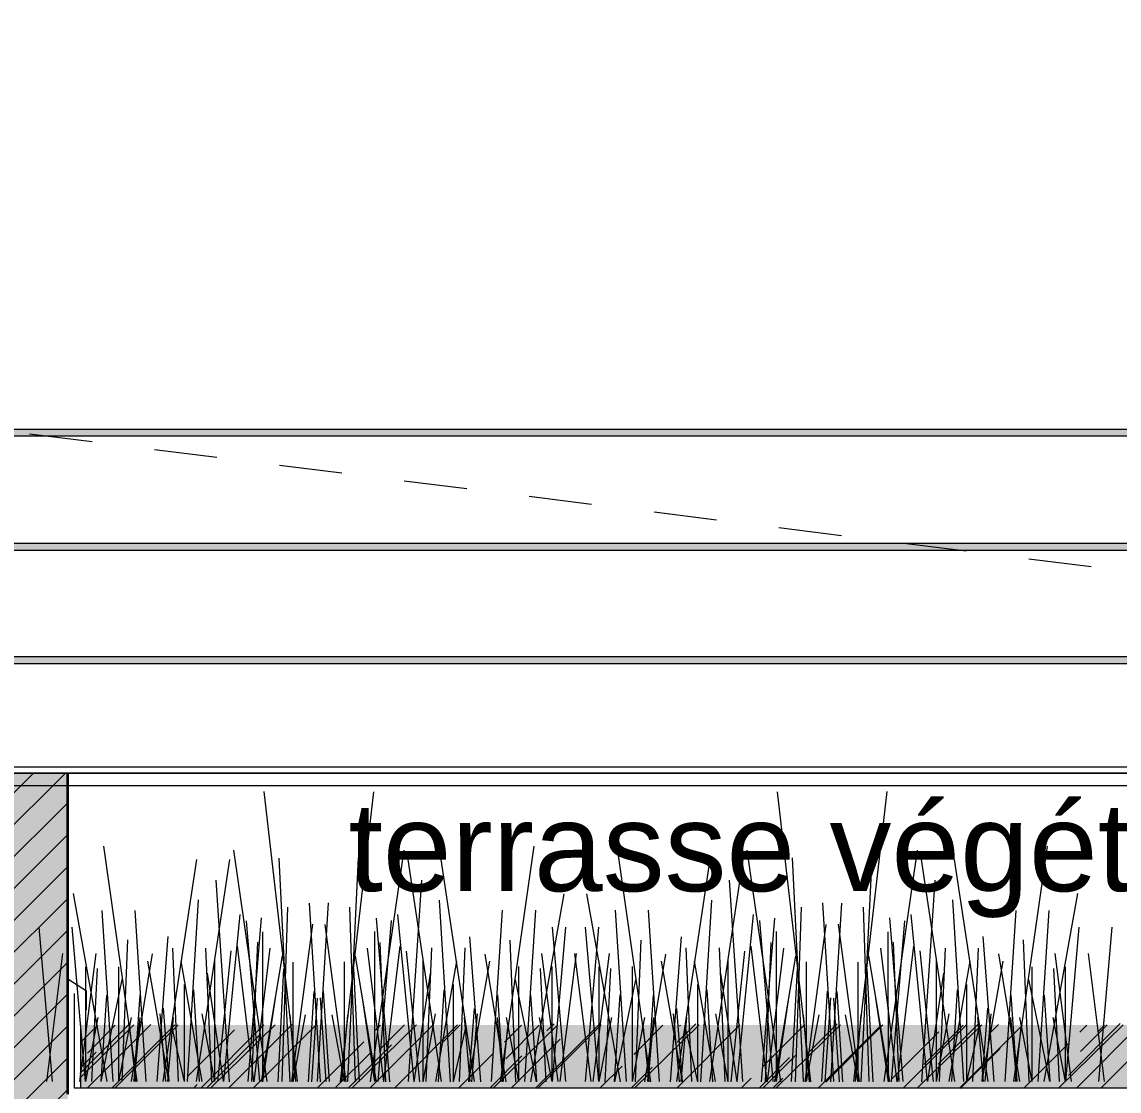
# Model space of a CAD drawing. Header units: metres. Extents: x 1838950 to 1842843, y 5171318 to 5174224.
# Drawn here: x 1841018.092 to 1841019.835, y 5171435.107 to 5171436.805 of the extents above; entities that cross this region are included whole.
import ezdxf

# ---------------------------------------------------------------- set-up
doc = ezdxf.new("R2010")
doc.units = ezdxf.units.M
doc.header["$LTSCALE"] = 0.0254
doc.linetypes.add('VW-01', pattern=[0.41656, 0.20828, -0.20828])
for name, color, linetype, lineweight in [('00 CHAZAL INVISIBLE ARCHI', 7, 'Continuous', 5), ('B GÈnÈral_Hatch', 7, 'Continuous', 5), ('B Général', 7, 'Continuous', 5)]:
    doc.layers.add(name, color=color, linetype=linetype, lineweight=lineweight)
doc.styles.add('Arial', font='arial.ttf')

# ---------------------------------------------------------------- blocks, each defined once
blk = doc.blocks.new('Groupe-296-1-5')
at = {"layer": 'B Général', "lineweight": 5}
for p, q in [((114.9765766387355, -56.883851517346), (114.9234028118972, -56.5161645235888)), ((115.0562870946059, -56.88382540561656), (115.073721627854, -56.60025103711467)), ((115.1526987889752, -56.88379382269924), (115.1739316151355, -56.6282634617928)), ((114.9522839282783, -56.88385947514548), (114.9613735241911, -56.66261062227179)), ((114.9674668722751, -56.88385450155237), (115.0008511673421, -56.68441066372687)), ((115.1618085554355, -56.88379083849281), (115.1359782323016, -56.67190184196738)), ((115.099558485177, -56.88381123057749), (115.0995411554209, -56.69372675170623)), ((115.0752657746546, -56.88381918848081), (115.0661429400293, -56.7404797787153)), ((115.0221254707084, -56.8838365963523), (115.0130060452184, -56.77789085462813)), ((115.099558485177, -56.88381123057749), (115.0798109987071, -56.77786897044025))]:
    blk.add_line(p, q, dxfattribs=at)
blk = doc.blocks.new('Groupe-297-1-5')
at = {"layer": 'B Général', "lineweight": 5}
for p, q in [((115.024653146329, -56.88383576828499), (114.9714708657979, -56.42342057612677)), ((115.1043636021493, -56.88380965639315), (115.1217916159724, -56.52872455867556)), ((115.2007752965688, -56.88377807363817), (115.2220022479496, -56.56380947309711)), ((115.000360435872, -56.88384372608452), (115.0094449451934, -56.60680078772334)), ((115.0155433798688, -56.88383875249141), (115.048923089761, -56.63410165442114)), ((115.2098850629137, -56.88377508937319), (115.1840498682627, -56.61844950398501)), ((115.1476349926226, -56.88379548150971), (115.1476132928487, -56.64577523912904)), ((115.1233422823963, -56.8838034394266), (115.1142161521031, -56.70431574896195)), ((115.0702019781866, -56.88382084723261), (115.0610801168314, -56.75115681112559)), ((115.1476349926226, -56.88379548150971), (115.1278850705008, -56.75113492689265))]:
    blk.add_line(p, q, dxfattribs=at)
blk = doc.blocks.new('Groupe-298-1-5')
at = {"layer": 'B Général', "lineweight": 5}
for p, q in [((115.2534151325363, -56.88376082974627), (115.2002426684282, -56.53102116938297)), ((115.3331255885046, -56.88373471786118), (115.3505611726049, -56.61168753026224)), ((115.4295372828413, -56.88370313499573), (115.4507710560041, -56.63855990414917)), ((115.22912242231, -56.88376878766315), (115.238212837966, -56.67151366917534)), ((115.4386470491209, -56.88370015083447), (115.4128175115143, -56.68042487183674)), ((115.2443053661412, -56.88376381384885), (115.2776904001322, -56.69242700427295)), ((115.376396978747, -56.88372054286041), (115.3763803539297, -56.70136307549787)), ((115.3521042685207, -56.88372850077734), (115.34298196517, -56.74621601773765)), ((115.2989639645745, -56.88374590864878), (115.2898449315357, -56.78210702570081)), ((115.376396978747, -56.88372054286041), (115.3566498852552, -56.78208514163033))]:
    blk.add_line(p, q, dxfattribs=at)
blk = doc.blocks.new('Groupe-299-1-5')
at = {"layer": 'B Général', "lineweight": 5}
for p, q in [((115.2534151325363, -56.88376082974627), (115.2002426684282, -56.53102116938297)), ((115.3331255885046, -56.88373471786118), (115.3505611726049, -56.61168753026224)), ((115.4295372828413, -56.88370313499573), (115.4507710560041, -56.63855990414917)), ((115.22912242231, -56.88376878766315), (115.238212837966, -56.67151366917534)), ((115.4386470491209, -56.88370015083447), (115.4128175115143, -56.68042487183674)), ((115.2443053661412, -56.88376381384885), (115.2776904001322, -56.69242700427295)), ((115.376396978747, -56.88372054286041), (115.3763803539297, -56.70136307549787)), ((115.3521042685207, -56.88372850077734), (115.34298196517, -56.74621601773765)), ((115.2989639645745, -56.88374590864878), (115.2898449315357, -56.78210702570081)), ((115.376396978747, -56.88372054286041), (115.3566498852552, -56.78208514163033))]:
    blk.add_line(p, q, dxfattribs=at)
blk = doc.blocks.new('Groupe-300-1-5')
at = {"layer": 'B Général', "lineweight": 5}
for p, q in [((115.3060549685691, -56.88374358575059), (115.2528825045764, -56.53100392544597)), ((115.3857654244721, -56.88371747396923), (115.4032010085724, -56.61167028637028)), ((115.4821771188088, -56.88368589110377), (115.5034108918562, -56.63854266019854)), ((115.2817622580467, -56.88375154365385), (115.2908526739987, -56.6714964251796)), ((115.491286885121, -56.88368290689059), (115.4654573474818, -56.68040762794479)), ((115.2969452019934, -56.88374656989823), (115.3303302361323, -56.69240976032907)), ((115.4290368147145, -56.88370329896851), (115.4290201896339, -56.70134583154049)), ((115.4047441043727, -56.88371125682672), (115.3956218010222, -56.74619877378696)), ((115.3516038003939, -56.88372866475007), (115.3424847675033, -56.78208978180891)), ((115.4290368147145, -56.88370329896851), (115.4092897212554, -56.78206789768646))]:
    blk.add_line(p, q, dxfattribs=at)
blk = doc.blocks.new('Groupe-301-1-5')
at = {"layer": 'B Général'}
for name in ['Groupe-297-1-5', 'Groupe-296-1-5', 'Groupe-298-1-5', 'Groupe-299-1-5', 'Groupe-300-1-5']:
    blk.add_blockref(name, (0, 0), dxfattribs=at)
blk = doc.blocks.new('Groupe-302-1-5')
at = {"layer": 'B Général', "lineweight": 5}
for p, q in [((114.7220120928106, -56.88393490839564), (114.6688445543985, -56.5852238311022)), ((114.8017225487136, -56.88390879661434), (114.8191619316378, -56.65352771963612)), ((114.8981342431657, -56.88387721380756), (114.919371439177, -56.67627926934477)), ((114.6977193825517, -56.88394286636439), (114.7068127620622, -56.7041964715894)), ((114.7129023263503, -56.88393789260207), (114.7462900320796, -56.72190472129483)), ((114.9072440096587, -56.88387422954927), (114.8814173104225, -56.71173406619592)), ((114.8449939392521, -56.88389462162719), (114.8449798603104, -56.72946718434066)), ((114.8207012287624, -56.88390257947859), (114.8115808456611, -56.76745208646836)), ((114.7675609249316, -56.88391998740869), (114.7584433112098, -56.79784866231571)), ((114.8449939392521, -56.88389462162719), (114.8252482648465, -56.79782677813463))]:
    blk.add_line(p, q, dxfattribs=at)
blk = doc.blocks.new('Groupe-303-1-5')
at = {"layer": 'B Général', "lineweight": 5}
for p, q in [((114.7700886003717, -56.88391915938656), (114.7169141941861, -56.50987432450343)), ((114.8497990564227, -56.88389304761206), (114.8672331427153, -56.59541559815618)), ((114.946210750644, -56.88386146468787), (114.9674431740513, -56.62391294301273)), ((114.7457958899973, -56.88392711729657), (114.7548851371625, -56.658852783589)), ((114.9553205171043, -56.88385848048151), (114.9294898602097, -56.66830564326666)), ((114.7609788339113, -56.88392214359292), (114.79436281453, -56.68102998504423)), ((114.8930704466977, -56.88387887255936), (114.89305281748, -56.69050771310938)), ((114.8687777364714, -56.88388683047624), (114.8596546756548, -56.73806894035109)), ((114.8156374323445, -56.88390423839284), (114.8065178399003, -56.77612657632057)), ((114.8930704466977, -56.88387887255936), (114.8733227935369, -56.7761046921395))]:
    blk.add_line(p, q, dxfattribs=at)
blk = doc.blocks.new('Groupe-304-1-5')
at = {"layer": 'B Général'}
for name in ['Groupe-303-1-5', 'Groupe-302-1-5']:
    blk.add_blockref(name, (0, 0), dxfattribs=at)
blk = doc.blocks.new('Groupe-305-1-5')
at = {"layer": 'B Général'}
for name in ['Groupe-301-1-5', 'Groupe-304-1-5']:
    blk.add_blockref(name, (0, 0), dxfattribs=at)
blk = doc.blocks.new('Groupe-306-1-5')
at = {"layer": 'B Général', "lineweight": 5}
for p, q in [((114.1608233489347, -56.88356851180924), (114.1076495221792, -56.51588151816257)), ((114.2405338049858, -56.88354240003474), (114.2579683381687, -56.59996803163657)), ((114.3369454991417, -56.88351081721439), (114.3581783254175, -56.62798045636663)), ((114.1365306386758, -56.88357646977804), (114.1456202345057, -56.66232761679376)), ((114.1517135824744, -56.88357149601566), (114.1850978774259, -56.68412765813154)), ((114.3460552654867, -56.8835078329493), (114.3202249426163, -56.67161883648929)), ((114.2838051952282, -56.88352822503396), (114.2837878657029, -56.69344374628005)), ((114.2595124848538, -56.8835361829441), (114.2503896503113, -56.74019677328914)), ((114.2063721810556, -56.88355359082239), (114.197252755385, -56.77760784914329)), ((114.2838051952282, -56.88352822503396), (114.2640577088737, -56.77758596495541))]:
    blk.add_line(p, q, dxfattribs=at)
blk = doc.blocks.new('Groupe-307-1-5')
at = {"layer": 'B Général', "lineweight": 5}
for p, q in [((114.2088998564958, -56.88355276280014), (114.1557175761125, -56.42313757064867)), ((114.2886103124313, -56.88352665096698), (114.3060383262544, -56.52844155324933)), ((114.3850220067681, -56.88349506810152), (114.4062489581163, -56.56352646761226)), ((114.184607146154, -56.88356072065835), (114.19369165536, -56.60651778223844)), ((114.3941317731957, -56.88349208394695), (114.3682965784619, -56.6181664984483)), ((114.1997900900353, -56.88355574700657), (114.2331697999276, -56.6338186489363)), ((114.3318817028544, -56.88351247592109), (114.3318600030806, -56.64549223354035)), ((114.3075889924148, -56.88352043393495), (114.2984628623024, -56.70403274342518)), ((114.2544486885012, -56.88353784175452), (114.2453268271787, -56.75087380559563)), ((114.3318817028544, -56.88351247592109), (114.3121317806674, -56.75085192140781))]:
    blk.add_line(p, q, dxfattribs=at)
blk = doc.blocks.new('Groupe-308-1-5')
at = {"layer": 'B Général', "lineweight": 5}
for p, q in [((114.4376618427682, -56.88347782415764), (114.3844893786274, -56.53073816384627)), ((114.5173722986712, -56.88345171237633), (114.5348078829196, -56.61140452478414)), ((114.6137839930078, -56.88342012951088), (114.6350177660552, -56.63827689860565)), ((114.4133691323938, -56.88348578206772), (114.4224595481978, -56.67123066358671)), ((114.6228937593528, -56.88341714524578), (114.597064221681, -56.6801418663519)), ((114.4285520764233, -56.88348080842274), (114.4619371104468, -56.69214399879485)), ((114.5606436892097, -56.88343753738918), (114.560627063981, -56.70108006995441)), ((114.5363509787199, -56.88344549524052), (114.5272286753693, -56.74593301220089)), ((114.483210674741, -56.88346290316387), (114.4740916419659, -56.78182402028145)), ((114.5606436892097, -56.88343753738918), (114.5408965953065, -56.78180213608682))]:
    blk.add_line(p, q, dxfattribs=at)
blk = doc.blocks.new('Groupe-309-1-5')
at = {"layer": 'B Général', "lineweight": 5}
for p, q in [((114.4376618427682, -56.88347782415764), (114.3844893786274, -56.53073816384627)), ((114.5173722986712, -56.88345171237633), (114.5348078829196, -56.61140452478414)), ((114.6137839930078, -56.88342012951088), (114.6350177660552, -56.63827689860565)), ((114.4133691323938, -56.88348578206772), (114.4224595481978, -56.67123066358671)), ((114.6228937593528, -56.88341714524578), (114.597064221681, -56.6801418663519)), ((114.4285520764233, -56.88348080842274), (114.4619371104468, -56.69214399879485)), ((114.5606436892097, -56.88343753738918), (114.560627063981, -56.70108006995441)), ((114.5363509787199, -56.88344549524052), (114.5272286753693, -56.74593301220089)), ((114.483210674741, -56.88346290316387), (114.4740916419659, -56.78182402028145)), ((114.5606436892097, -56.88343753738918), (114.5408965953065, -56.78180213608682))]:
    blk.add_line(p, q, dxfattribs=at)
blk = doc.blocks.new('Groupe-310-1-5')
at = {"layer": 'B Général', "lineweight": 5}
for p, q in [((114.4903016786203, -56.88346058020701), (114.4371292145949, -56.53072091995431)), ((114.5700121346387, -56.88343446848438), (114.5874477188871, -56.61138728089225)), ((114.6664238291235, -56.88340288562573), (114.6876576020228, -56.63825965471369)), ((114.4660089682133, -56.88346853816895), (114.4750993841653, -56.67121341969476)), ((114.6755335953203, -56.88339990135383), (114.6497040577965, -56.6801246224667)), ((114.4811919122754, -56.88346356447212), (114.5145769464144, -56.6921267549029)), ((114.6132835250292, -56.88342029349042), (114.6132668999811, -56.70106282601053)), ((114.58899081472, -56.88342825129676), (114.5798685112214, -56.7459157682502)), ((114.5358505105932, -56.88344565921331), (114.526731477818, -56.78180677633082)), ((114.6132835250292, -56.88342029349042), (114.5935364313392, -56.78178489209102))]:
    blk.add_line(p, q, dxfattribs=at)
blk = doc.blocks.new('Groupe-311-1-5')
at = {"layer": 'B Général'}
for name in ['Groupe-307-1-5', 'Groupe-306-1-5', 'Groupe-308-1-5', 'Groupe-309-1-5', 'Groupe-310-1-5']:
    blk.add_blockref(name, (0, 0), dxfattribs=at)
blk = doc.blocks.new('Groupe-312-1-5')
at = {"layer": 'B Général', "lineweight": 5}
for p, q in [((113.9062588029772, -56.88365190291074), (113.8530912645978, -56.5849408255655)), ((113.9859692588802, -56.8836257911295), (114.0034086416564, -56.65324471414451)), ((114.082380953217, -56.88359420826404), (114.103618149459, -56.6759962639186)), ((113.8819660926682, -56.88365986071715), (113.891059472442, -56.70391346600758)), ((113.8971490366323, -56.8836548871759), (113.9305367423944, -56.72162171581675)), ((114.0914907196773, -56.88359122405762), (114.0656640204411, -56.71145106070426)), ((114.0292406493033, -56.88361161608367), (114.029226570477, -56.72918417885581)), ((114.0049479389289, -56.88361957399374), (113.9958275558277, -56.76716908098346)), ((113.9518076349828, -56.88363698186517), (113.9426900215571, -56.79756565678575)), ((114.0292406493033, -56.88361161608367), (114.0094949750458, -56.79754377259787))]:
    blk.add_line(p, q, dxfattribs=at)
blk = doc.blocks.new('Groupe-313-1-5')
at = {"layer": 'B Général', "lineweight": 5}
for p, q in [((113.9543353104228, -56.88363615384298), (113.9011609043026, -56.50959131885612)), ((114.0340457666546, -56.88361004202337), (114.0514798529974, -56.59513259273007)), ((114.130457461074, -56.88357845926845), (114.1516898842506, -56.62362993747597)), ((113.9300426003772, -56.88364411171481), (113.9391318473944, -56.65856977800037)), ((114.1395672274189, -56.88357547500347), (114.113736570261, -56.66802263772308)), ((113.9452255442586, -56.88363913806297), (113.9786095247292, -56.68074697950752)), ((114.077317156897, -56.88359586702266), (114.0772995277621, -56.69022470768316)), ((114.0530244465226, -56.88360382493273), (114.0439013861175, -56.73778593487981)), ((113.9998841426918, -56.88362123286289), (113.9907645500668, -56.77584357083567)), ((114.077317156897, -56.88359586702266), (114.0575695037361, -56.77582168660273))]:
    blk.add_line(p, q, dxfattribs=at)
blk = doc.blocks.new('Groupe-314-1-5')
at = {"layer": 'B Général'}
for name in ['Groupe-313-1-5', 'Groupe-312-1-5']:
    blk.add_blockref(name, (0, 0), dxfattribs=at)
blk = doc.blocks.new('Groupe-315-1-5')
at = {"layer": 'B Général'}
for name in ['Groupe-311-1-5', 'Groupe-314-1-5']:
    blk.add_blockref(name, (0, 0), dxfattribs=at)
blk = doc.blocks.new('Groupe-316-1-5')
at = {"layer": 'B Général'}
for name in ['Groupe-315-1-5', 'Groupe-305-1-5']:
    blk.add_blockref(name, (0, 0), dxfattribs=at)
blk = doc.blocks.new('Groupe-317-1-5')
at = {"layer": 'B Général', "lineweight": 5}
for p, q in [((114.3250526636397, -56.88385151734536), (114.378226490478, -56.51616452358816)), ((114.2453422077693, -56.88382540561592), (114.2279076745212, -56.60025103711402)), ((114.1489305134, -56.8837938226986), (114.1276976872396, -56.62826346179216)), ((114.3493453740969, -56.88385947514484), (114.3402557781841, -56.66261062227115)), ((114.1398207469397, -56.88379083849217), (114.1656510700736, -56.67190184196674)), ((114.3341624301001, -56.88385450155173), (114.3007781350331, -56.68441066372623)), ((114.2020708171982, -56.88381123057685), (114.2020881469543, -56.69372675170559)), ((114.2263635277206, -56.88381918848016), (114.2354863623459, -56.74047977871466)), ((114.2020708171982, -56.88381123057685), (114.2218183036681, -56.77786897043961)), ((114.2795038316668, -56.88383659635166), (114.2886232571568, -56.77789085462749))]:
    blk.add_line(p, q, dxfattribs=at)
blk = doc.blocks.new('Groupe-318-1-5')
at = {"layer": 'B Général', "lineweight": 5}
for p, q in [((114.2769761560462, -56.88383576828435), (114.3301584365773, -56.42342057612613)), ((114.1972657002259, -56.88380965639251), (114.1798376864027, -56.52872455867492)), ((114.1008540058064, -56.88377807363753), (114.0796270544256, -56.56380947309646)), ((114.3012688665032, -56.88384372608388), (114.2921843571818, -56.6068007877227)), ((114.0917442394615, -56.88377508937255), (114.1175794341124, -56.61844950398437)), ((114.2860859225064, -56.88383875249077), (114.2527062126142, -56.6341016544205)), ((114.1539943097526, -56.88379548150908), (114.1540160095264, -56.6457752391284)), ((114.1782870199789, -56.88380343942596), (114.1874131502721, -56.70431574896131)), ((114.1539943097526, -56.88379548150908), (114.1737442318744, -56.75113492689201)), ((114.2314273241886, -56.88382084723197), (114.2405491855438, -56.75115681112495))]:
    blk.add_line(p, q, dxfattribs=at)
blk = doc.blocks.new('Groupe-319-1-5')
at = {"layer": 'B Général', "lineweight": 5}
for p, q in [((114.0482141698389, -56.88376082974563), (114.101386633947, -56.53102116938233)), ((113.9685037138706, -56.88373471786054), (113.9510681297703, -56.6116875302616)), ((113.8720920195339, -56.88370313499509), (113.8508582463711, -56.63855990414852)), ((113.8629822532543, -56.88370015083383), (113.8888117908609, -56.6804248718361)), ((114.0725068800652, -56.88376878766251), (114.0634164644092, -56.6715136691747)), ((113.9252323236282, -56.88372054285976), (113.9252489484455, -56.70136307549723)), ((114.057323936234, -56.88376381384821), (114.023938902243, -56.69242700427231)), ((113.9495250338545, -56.88372850077671), (113.9586473372052, -56.74621601773701)), ((113.9252323236282, -56.88372054285976), (113.94497941712, -56.78208514162969)), ((114.0026653378007, -56.88374590864814), (114.0117843708395, -56.78210702570017))]:
    blk.add_line(p, q, dxfattribs=at)
blk = doc.blocks.new('Groupe-320-1-5')
at = {"layer": 'B Général', "lineweight": 5}
for p, q in [((114.0482141698389, -56.88376082974563), (114.101386633947, -56.53102116938233)), ((113.9685037138706, -56.88373471786054), (113.9510681297703, -56.6116875302616)), ((113.8720920195339, -56.88370313499509), (113.8508582463711, -56.63855990414852)), ((113.8629822532543, -56.88370015083383), (113.8888117908609, -56.6804248718361)), ((114.0725068800652, -56.88376878766251), (114.0634164644092, -56.6715136691747)), ((113.9252323236282, -56.88372054285976), (113.9252489484455, -56.70136307549723)), ((114.057323936234, -56.88376381384821), (114.023938902243, -56.69242700427231)), ((113.9495250338545, -56.88372850077671), (113.9586473372052, -56.74621601773701)), ((113.9252323236282, -56.88372054285976), (113.94497941712, -56.78208514162969)), ((114.0026653378007, -56.88374590864814), (114.0117843708395, -56.78210702570017))]:
    blk.add_line(p, q, dxfattribs=at)
blk = doc.blocks.new('Groupe-321-1-5')
at = {"layer": 'B Général', "lineweight": 5}
for p, q in [((113.9955743338061, -56.88374358574995), (114.0487467977988, -56.53100392544533)), ((113.9158638779031, -56.88371747396859), (113.8984282938028, -56.61167028636964)), ((113.8194521835664, -56.88368589110313), (113.798218410519, -56.6385426601979)), ((113.8103424172541, -56.88368290688995), (113.8361719548934, -56.68040762794415)), ((114.0198670443285, -56.88375154365321), (114.0107766283764, -56.67149642517897)), ((113.8725924876607, -56.88370329896787), (113.8726091127413, -56.70134583153985)), ((114.0046841003818, -56.88374656989759), (113.9712990662428, -56.69240976032843)), ((113.8968851980025, -56.88371125682607), (113.906007501353, -56.74619877378633)), ((113.8725924876607, -56.88370329896787), (113.8923395811198, -56.78206789768582)), ((113.9500255019812, -56.88372866474943), (113.9591445348719, -56.78208978180827))]:
    blk.add_line(p, q, dxfattribs=at)
blk = doc.blocks.new('Groupe-322-1-5')
at = {"layer": 'B Général'}
for name in ['Groupe-318-1-5', 'Groupe-321-1-5', 'Groupe-319-1-5', 'Groupe-320-1-5', 'Groupe-317-1-5']:
    blk.add_blockref(name, (0, 0), dxfattribs=at)
blk = doc.blocks.new('Groupe-323-1-5')
at = {"layer": 'B Général', "lineweight": 5}
for p, q in [((114.5796172095646, -56.88393490839501), (114.6327847479767, -56.58522383110157)), ((114.4999067536615, -56.8839087966137), (114.4824673707374, -56.65352771963547)), ((114.4034950592094, -56.88387721380692), (114.3822578631981, -56.67627926934413)), ((114.6039099198235, -56.88394286636375), (114.594816540313, -56.70419647158876)), ((114.3943852927165, -56.88387422954863), (114.4202119919526, -56.71173406619528)), ((114.5887269760249, -56.88393789260143), (114.5553392702955, -56.72190472129419)), ((114.4566353631231, -56.88389462162655), (114.4566494420648, -56.72946718434002)), ((114.4809280736128, -56.88390257947795), (114.490048456714, -56.76745208646772)), ((114.4566353631231, -56.88389462162655), (114.4763810375287, -56.797826778134)), ((114.5340683774436, -56.88391998740805), (114.5431859911653, -56.79784866231507))]:
    blk.add_line(p, q, dxfattribs=at)
blk = doc.blocks.new('Groupe-324-1-5')
at = {"layer": 'B Général', "lineweight": 5}
for p, q in [((114.5315407020036, -56.88391915938591), (114.5847151081891, -56.50987432450279)), ((114.4518302459525, -56.88389304761142), (114.4343961596599, -56.59541559815554)), ((114.3554185517312, -56.88386146468723), (114.3341861283239, -56.62391294301209)), ((114.3463087852709, -56.88385848048086), (114.3721394421655, -56.66830564326602)), ((114.5558334123779, -56.88392711729593), (114.5467441652126, -56.65885278358836)), ((114.5406504684639, -56.88392214359228), (114.5072664878452, -56.68102998504359)), ((114.4085588556775, -56.88387887255872), (114.4085764848952, -56.69050771310874)), ((114.4328515659038, -56.8838868304756), (114.4419746267205, -56.73806894035045)), ((114.4085588556775, -56.88387887255872), (114.4283065088383, -56.77610469213887)), ((114.4859918700307, -56.8839042383922), (114.495111462475, -56.77612657631993))]:
    blk.add_line(p, q, dxfattribs=at)
blk = doc.blocks.new('Groupe-325-1-5')
at = {"layer": 'B Général'}
for name in ['Groupe-324-1-5', 'Groupe-323-1-5']:
    blk.add_blockref(name, (0, 0), dxfattribs=at)
blk = doc.blocks.new('Groupe-326-1-5')
at = {"layer": 'B Général'}
for name in ['Groupe-322-1-5', 'Groupe-325-1-5']:
    blk.add_blockref(name, (0, 0), dxfattribs=at)
blk = doc.blocks.new('Groupe-327-1-5')
at = {"layer": 'B Général', "lineweight": 5}
for p, q in [((115.1408059534405, -56.8835685118086), (115.193979780196, -56.51588151816193)), ((115.0610954973894, -56.8835424000341), (115.0436609642065, -56.59996803163593)), ((114.9646838032334, -56.88351081721375), (114.9434509769576, -56.62798045636598)), ((115.1650986636994, -56.8835764697774), (115.1560090678694, -56.66232761679312)), ((114.9555740368885, -56.88350783294866), (114.9814043597588, -56.67161883648865)), ((115.1499157199008, -56.88357149601502), (115.1165314249493, -56.6841276581309)), ((115.017824107147, -56.88352822503332), (115.0178414366723, -56.69344374627941)), ((115.0421168175214, -56.88353618294345), (115.0512396520639, -56.7401967732885)), ((115.017824107147, -56.88352822503332), (115.0375715935015, -56.77758596495477)), ((115.0952571213195, -56.88355359082176), (115.1043765469901, -56.77760784914265))]:
    blk.add_line(p, q, dxfattribs=at)
blk = doc.blocks.new('Groupe-328-1-5')
at = {"layer": 'B Général', "lineweight": 5}
for p, q in [((115.0927294458794, -56.8835527627995), (115.1459117262627, -56.42313757064803)), ((115.0130189899438, -56.88352665096633), (114.9955909761207, -56.52844155324869)), ((114.9166072956071, -56.88349506810088), (114.8953803442589, -56.56352646761162)), ((114.9074975291794, -56.88349208394632), (114.9333327239133, -56.61816649844766)), ((115.1170221562212, -56.88356072065771), (115.1079376470152, -56.6065177822378)), ((115.1018392123398, -56.88355574700593), (115.0684595024476, -56.63381864893566)), ((114.9697475995208, -56.88351247592045), (114.9697692992946, -56.64549223353971)), ((114.9940403099603, -56.8835204339343), (115.0031664400728, -56.70403274342454)), ((114.9697475995208, -56.88351247592045), (114.9894975217078, -56.75085192140717)), ((115.0471806138739, -56.88353784175387), (115.0563024751964, -56.75087380559499))]:
    blk.add_line(p, q, dxfattribs=at)
blk = doc.blocks.new('Groupe-329-1-5')
at = {"layer": 'B Général', "lineweight": 5}
for p, q in [((114.863967459607, -56.883477824157), (114.9171399237477, -56.53073816384563)), ((114.784257003704, -56.8834517123757), (114.7668214194556, -56.6114045247835)), ((114.6878453093673, -56.88342012951024), (114.6666115363199, -56.63827689860501)), ((114.6787355430224, -56.88341714524514), (114.7045650806942, -56.68014186635126)), ((114.8882601699813, -56.88348578206708), (114.8791697541773, -56.67123066358607)), ((114.7409856131655, -56.88343753738854), (114.7410022383942, -56.70108006995377)), ((114.8730772259519, -56.8834808084221), (114.8396921919283, -56.69214399879422)), ((114.7652783236553, -56.88344549523988), (114.7744006270059, -56.74593301220024)), ((114.7409856131655, -56.88343753738854), (114.7607327070687, -56.78180213608618)), ((114.8184186276341, -56.88346290316323), (114.8275376604093, -56.78182402028081))]:
    blk.add_line(p, q, dxfattribs=at)
blk = doc.blocks.new('Groupe-330-1-5')
at = {"layer": 'B Général', "lineweight": 5}
for p, q in [((114.863967459607, -56.883477824157), (114.9171399237477, -56.53073816384563)), ((114.784257003704, -56.8834517123757), (114.7668214194556, -56.6114045247835)), ((114.6878453093673, -56.88342012951024), (114.6666115363199, -56.63827689860501)), ((114.6787355430224, -56.88341714524514), (114.7045650806942, -56.68014186635126)), ((114.8882601699813, -56.88348578206708), (114.8791697541773, -56.67123066358607)), ((114.7409856131655, -56.88343753738854), (114.7410022383942, -56.70108006995377)), ((114.8730772259519, -56.8834808084221), (114.8396921919283, -56.69214399879422)), ((114.7652783236553, -56.88344549523988), (114.7744006270059, -56.74593301220024)), ((114.7409856131655, -56.88343753738854), (114.7607327070687, -56.78180213608618)), ((114.8184186276341, -56.88346290316323), (114.8275376604093, -56.78182402028081))]:
    blk.add_line(p, q, dxfattribs=at)
blk = doc.blocks.new('Groupe-331-1-5')
at = {"layer": 'B Général', "lineweight": 5}
for p, q in [((114.8113276237549, -56.88346058020637), (114.8645000877803, -56.53072091995367)), ((114.7316171677365, -56.88343446848374), (114.7141815834881, -56.61138728089161)), ((114.6352054732517, -56.8834028856251), (114.6139717003524, -56.63825965471305)), ((114.6260957070549, -56.88339990135319), (114.6519252445787, -56.68012462246606)), ((114.8356203341619, -56.88346853816831), (114.8265299182098, -56.67121341969412)), ((114.688345777346, -56.88342029348978), (114.688362402394, -56.70106282600989)), ((114.8204373900998, -56.88346356447147), (114.7870523559608, -56.69212675490226)), ((114.7126384876551, -56.88342825129612), (114.7217607911538, -56.74591576824956)), ((114.688345777346, -56.88342029348978), (114.708092871036, -56.78178489209038)), ((114.765778791782, -56.88344565921267), (114.7748978245572, -56.78180677633018))]:
    blk.add_line(p, q, dxfattribs=at)
blk = doc.blocks.new('Groupe-332-1-5')
at = {"layer": 'B Général'}
for name in ['Groupe-328-1-5', 'Groupe-331-1-5', 'Groupe-329-1-5', 'Groupe-330-1-5', 'Groupe-327-1-5']:
    blk.add_blockref(name, (0, 0), dxfattribs=at)
blk = doc.blocks.new('Groupe-333-1-5')
at = {"layer": 'B Général', "lineweight": 5}
for p, q in [((115.3953704993979, -56.8836519029101), (115.4485380377774, -56.58494082556486)), ((115.3156600434949, -56.88362579112886), (115.2982206607188, -56.65324471414387)), ((115.2192483491582, -56.8835942082634), (115.1980111529161, -56.67599626391796)), ((115.419663209707, -56.88365986071651), (115.4105698299332, -56.70391346600694)), ((115.2101385826979, -56.88359122405697), (115.2359652819341, -56.71145106070362)), ((115.4044802657429, -56.88365488717526), (115.3710925599808, -56.7216217158161)), ((115.2723886530718, -56.88361161608303), (115.2724027318981, -56.72918417885517)), ((115.2966813634462, -56.8836195739931), (115.3058017465475, -56.76716908098281)), ((115.2723886530718, -56.88361161608303), (115.2921343273294, -56.79754377259723)), ((115.3498216673924, -56.88363698186453), (115.3589392808181, -56.79756565678511))]:
    blk.add_line(p, q, dxfattribs=at)
blk = doc.blocks.new('Groupe-334-1-5')
at = {"layer": 'B Général', "lineweight": 5}
for p, q in [((115.3472939919523, -56.88363615384234), (115.4004683980726, -56.50959131885548)), ((115.2675835357206, -56.88361004202273), (115.2501494493778, -56.59513259272942)), ((115.1711718413012, -56.88357845926781), (115.1499394181246, -56.62362993747533)), ((115.1620620749563, -56.88357547500283), (115.1878927321142, -56.66802263772244)), ((115.371586701998, -56.88364411171417), (115.3624974549807, -56.65856977799973)), ((115.3564037581166, -56.88363913806232), (115.323019777646, -56.68074697950688)), ((115.2243121454782, -56.88359586702202), (115.2243297746131, -56.69022470768252)), ((115.2486048558525, -56.88360382493209), (115.2577279162577, -56.73778593487917)), ((115.2243121454782, -56.88359586702202), (115.244059798639, -56.77582168660209)), ((115.3017451596833, -56.88362123286225), (115.3108647523083, -56.77584357083503))]:
    blk.add_line(p, q, dxfattribs=at)
blk = doc.blocks.new('Groupe-335-1-5')
at = {"layer": 'B Général'}
for name in ['Groupe-334-1-5', 'Groupe-333-1-5']:
    blk.add_blockref(name, (0, 0), dxfattribs=at)
blk = doc.blocks.new('Groupe-336-1-5')
at = {"layer": 'B Général'}
for name in ['Groupe-332-1-5', 'Groupe-335-1-5']:
    blk.add_blockref(name, (0, 0), dxfattribs=at)
blk = doc.blocks.new('Groupe-337-1-5')
at = {"layer": 'B Général'}
for name in ['Groupe-326-1-5', 'Groupe-336-1-5']:
    blk.add_blockref(name, (0, 0), dxfattribs=at)
blk = doc.blocks.new('Groupe-338-1-5')
at = {"layer": 'B Général'}
for name in ['Groupe-337-1-5', 'Groupe-316-1-5']:
    blk.add_blockref(name, (0, 0), dxfattribs=at)
blk = doc.blocks.new('Groupe-393-1-4')
at = {"layer": 'B GÈnÈral_Hatch', "linetype": 'Continuous', "lineweight": 13}
h = blk.add_hatch(dxfattribs=at)
h.set_pattern_fill('H_HERBE', style=0, pattern_type=2)
h.set_pattern_definition([(45, (0, 0), (0.2072569444444445, -0.01763888888888888), [0.3928862052967753, -0.05612660075668226]), (45, (-0.03197048611111111, -0.06063368055555556), (-0.03167053907805945, -0.254961405366385), [0.1683798022700466, -0.280633003783411]), (45.00000000000001, (0.02806330037834109, -0.0280633003783411), (0.02264850517721413, -0.2012422551772141), [0.36026048725, -0.4062511877499999]), (45, (0.01433159722222222, -0.06945312499999999), (0.2357175494324883, 0.01122689501195609), [0.3479849246914296, -0.101027881362028]), (45.00000000000001, (0.05612660075668219, -0.05612660075668221), (0.1122532015133643, -0.1122532015133644), [0.10520934, -0.02630233499999999]), (45, (0.07015825094585275, -0.07015825094585276), (0.1122532015133644, -0.1122532015133644), [0.08807449999999999, -0.1437005]), (45, (0.08418990113502328, -0.0841899011350233), (0.1122532015133644, -0.1122532015133644), []), (45.00000000000001, (0.001653645833333345, -0.1940277777777778), (0.1122532015133643, -0.1122532015133644), [0.5962064212500001, -0.48780525375])])
h.paths.add_polyline_path([(113.8638766641472, -56.7936829099105), (113.8638766641476, -56.89368290701223), (118.94447465463, -56.89368290701203), (118.9444746546295, -56.79368291000529)])
at = {"layer": 'B GÈnÈral_Hatch', "color": 254, "linetype": 'Continuous', "true_color": 0xcccccc}
blk.add_solid([(113.8638766641472, -56.7936829099105), (113.8638766641476, -56.89368290701223), (118.9444746546295, -56.79368291000529), (118.94447465463, -56.89368290701203)], dxfattribs=at)
at = {"layer": 'B Général', "lineweight": 13, "flags": 128}
blk.add_lwpolyline([(113.8737948099248, -56.77005120832128), (113.8738350661, -56.74005121131723), (113.8438350661, -56.72104674410484), (113.8438766641476, -56.69004674720064)], dxfattribs=at)
at = {"layer": 'B Général', "color": 150, "lineweight": 18, "true_color": 0x007fff, "flags": 128}
blk.add_lwpolyline([(113.8538766641476, -56.74368290701239), (113.8538766641476, -56.89368290701235), (119.4294741808045, -56.8936829070124), (119.4294741808045, -56.74368290701242)], dxfattribs=at)
at = {"layer": 'B Général', "flags": 128}
blk.add_lwpolyline([(113.8638766641472, -56.7936829099105), (113.8638766641476, -56.89368290701223), (118.94447465463, -56.89368290701203), (118.9444746546295, -56.79368291000529)], dxfattribs=at)
at = {"layer": 'B Général', "color": 7}
blk.add_blockref('Groupe-338-1-5', (0, 0), dxfattribs=at)
blk = doc.blocks.new('Groupe-2044-1')
at = {"layer": 'B Général', "color": 1, "linetype": 'VW-01', "lineweight": 18, "flags": 128}
blk.add_lwpolyline([(1841013.350233911, 5171436.805065901), (1841014.335898737, 5171436.621951962), (1841030.093155348, 5171434.651951961), (1841032.897573909, 5171434.591951962), (1841035.185585666, 5171434.231951961)], dxfattribs=at)

msp = doc.modelspace()

# ---------------------------------------------------------------- hatches: boundary and pattern name
at = {"layer": 'B GÈnÈral_Hatch', "linetype": 'Continuous', "lineweight": 0, "true_color": 0xffffff}
msp.add_hatch(color=7, dxfattribs=at).paths.add_polyline_path([(1841017.964775401, 5171435.611947833), (1841017.964775401, 5171434.901951962), (1841018.164775401, 5171434.701951963), (1841018.164775401, 5171435.611947833), (1841017.964775401, 5171435.611947833)])
msp.add_hatch(color=7, dxfattribs=at).paths.add_polyline_path([(1841017.964775401, 5171435.611947833), (1841017.964775401, 5171434.901951962), (1841018.164775401, 5171434.701951963), (1841018.164775401, 5171435.611947833), (1841017.964775401, 5171435.611947833)])
at = {"layer": 'B GÈnÈral_Hatch', "linetype": 'Continuous', "lineweight": 5}
h = msp.add_hatch(dxfattribs=at)
h.set_pattern_fill('50_BETON', style=0, pattern_type=2)
h.set_pattern_definition([(45, (0, 0), (0.02425347222222122, -0.02645833333333338), [])])
h.paths.add_polyline_path([(1841017.964775401, 5171435.611947833), (1841017.964775401, 5171434.901951962), (1841018.164775401, 5171434.701951963), (1841018.164775401, 5171435.611947833)])
at = {"layer": 'B Général', "linetype": 'Continuous', "lineweight": 0, "true_color": 0xbbbbbb}
for points in [[(1841012.914747404, 5171436.158410667), (1841023.875352592, 5171436.158410667), (1841023.875352592, 5171436.146947833), (1841012.914747404, 5171436.146947833)], [(1841012.914747404, 5171435.976947833), (1841023.875352592, 5171435.976947833), (1841023.875352592, 5171435.965484999), (1841012.914747404, 5171435.965484999)], [(1841012.914747404, 5171435.796947833), (1841023.875352592, 5171435.796947833), (1841023.875352592, 5171435.785484998), (1841012.914747404, 5171435.785484998)]]:
    msp.add_hatch(color=9, dxfattribs=at).paths.add_polyline_path(points)

# ---------------------------------------------------------------- linework, layer by layer
at = {"layer": 'B Général', "color": 7, "linetype": 'Continuous', "lineweight": 13}
msp.add_line((1841024.015352591, 5171435.621563219), (1841012.914747404, 5171435.621563219), dxfattribs=at)
at = {"layer": 'B Général', "color": 7, "linetype": 'Continuous', "lineweight": 5}
for p, q in [((1841024.005352593, 5171435.611947833), (1841012.914747404, 5171435.611947833)), ((1841023.755352591, 5171435.611563218), (1841012.914747404, 5171435.611563218)), ((1841018.164775401, 5171435.611947833), (1841017.964775401, 5171435.611947833)), ((1841018.164775401, 5171435.101951962), (1841018.164775401, 5171435.611947833)), ((1841023.755352591, 5171435.591563218), (1841012.914747404, 5171435.591563218))]:
    msp.add_line(p, q, dxfattribs=at)
at = {"layer": 'B Général', "color": 7, "linetype": 'Continuous', "lineweight": 35}
msp.add_line((1841018.164775401, 5171435.101951962), (1841018.164775401, 5171435.611947833), dxfattribs=at)
at = {"layer": 'B Général', "color": 7, "linetype": 'Continuous', "lineweight": 5, "flags": 128}
for points in [[(1841012.914747404, 5171436.158410667), (1841023.875352592, 5171436.158410667), (1841023.875352592, 5171436.146947833), (1841012.914747404, 5171436.146947833)], [(1841012.914747404, 5171435.976947833), (1841023.875352592, 5171435.976947833), (1841023.875352592, 5171435.965484999), (1841012.914747404, 5171435.965484999)], [(1841012.914747404, 5171435.796947833), (1841023.875352592, 5171435.796947833), (1841023.875352592, 5171435.785484998), (1841012.914747404, 5171435.785484998)]]:
    msp.add_lwpolyline(points, close=True, dxfattribs=at)

# ---------------------------------------------------------------- block references
at = {"layer": '00 CHAZAL INVISIBLE ARCHI', "color": 7}
msp.add_blockref('Groupe-2044-1', (0, 0), dxfattribs=at)
at = {"layer": 'B Général', "color": 7}
msp.add_blockref('Groupe-393-1-4', (1840904.320898737, 5171492.005634869), dxfattribs=at)

# ---------------------------------------------------------------- texts
at = {"layer": 'B Général', "color": 7, "insert": (1841020.369166048, 5171435.382013218), "char_height": 0.140666631155303, "attachment_point": 9, "line_spacing_factor": 0.9010090477581787, "style": 'Arial'}
msp.add_mtext('terrasse végétalisée', dxfattribs=at)

doc.saveas('drawing.dxf')
